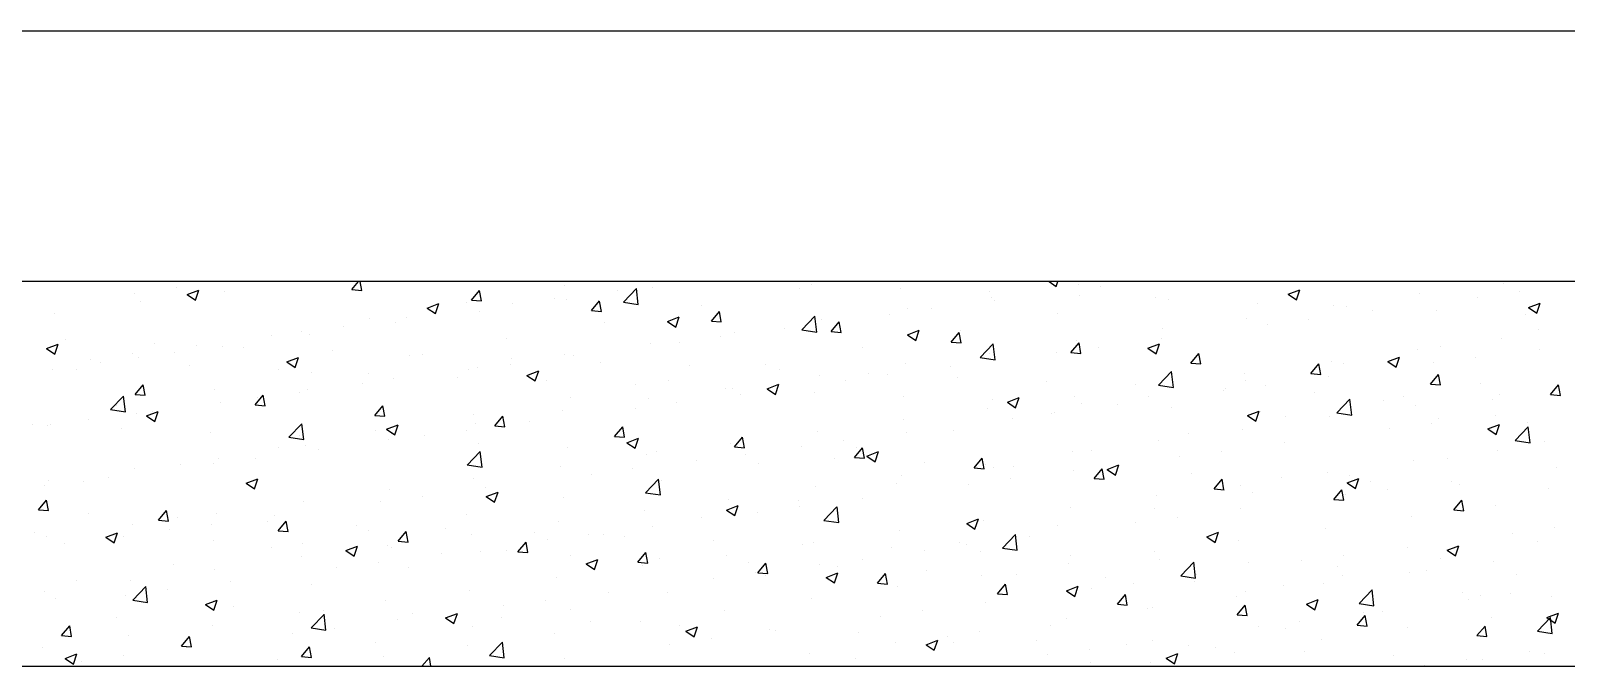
# Model space of a CAD drawing. Header units: millimetres. Extents: x 331487 to 517269, y 198509 to 399936.
# Drawn here: x 424276 to 425195, y 327479 to 327859 of the extents above; entities that cross this region are included whole.
import ezdxf

# ---------------------------------------------------------------- set-up
doc = ezdxf.new("R2010")
doc.units = ezdxf.units.MM
doc.header["$MEASUREMENT"] = 0
doc.layers.add('COLUMN', color=6, linetype='Continuous')
doc.layers.add('FOOTING', color=5, linetype='Continuous')

msp = doc.modelspace()

# ---------------------------------------------------------------- linework, layer by layer
at = {"layer": 'COLUMN'}
for p, q in [((426064.35, 327708.51), (421574.35, 327708.51)), ((423934.35, 327478.51), (426064.35, 327478.51))]:
    msp.add_line(p, q, dxfattribs=at)
at = {"layer": 'COLUMN', "color": 2, "linetype": 'Continuous'}
for p, q in [((424338.74, 327701.44), (424338.74, 327701.44)), ((424363.77, 327704.74), (424363.77, 327704.74)), ((424369.91, 327700.73), (424376.91, 327703.42)), ((424374.88, 327697.37), (424376.91, 327703.42)), ((424392.53, 327702.82), (424392.53, 327702.82)), ((424468.44, 327703.72), (424472.46, 327708.51)), ((424468.44, 327703.72), (424474.42, 327703.2)), ((424474.42, 327703.19), (424473.44, 327708.51)), ((424540.17, 327697.45), (424544.99, 327703.19)), ((424546.14, 327696.92), (424544.99, 327703.19)), ((424595.56, 327706.18), (424595.56, 327706.18)), ((424627.46, 327703.47), (424627.46, 327703.47)), ((424631.04, 327696.27), (424638.83, 327704.38)), ((424639.94, 327694.9), (424638.84, 327704.4)), ((424648.38, 327705.01), (424648.38, 327705.01)), ((424736.16, 327704.24), (424736.16, 327704.24)), ((424743.59, 327706.89), (424743.59, 327706.89)), ((424796.97, 327704.64), (424796.97, 327704.64)), ((424850.35, 327702.38), (424850.35, 327702.38)), ((424885.73, 327708.51), (424890.04, 327705.6)), ((424890.04, 327705.6), (424891.02, 327708.51)), ((424903.41, 327706.57), (424903.41, 327706.57)), ((424916.43, 327705.54), (424916.43, 327705.54)), ((425028.78, 327700.95), (425035.78, 327703.64)), ((425028.78, 327700.95), (425033.76, 327697.59)), ((425033.75, 327697.59), (425035.78, 327703.63)), ((425107.33, 327701.26), (425107.33, 327701.26)), ((425157.84, 327707.66), (425157.84, 327707.66)), ((425167.29, 327702.59), (425167.29, 327702.59)), ((424342.01, 327696.42), (424342.01, 327696.42)), ((424369.91, 327700.73), (424374.88, 327697.38)), ((424513.62, 327692.72), (424520.62, 327695.41)), ((424513.62, 327692.72), (424518.59, 327689.37)), ((424518.59, 327689.36), (424520.62, 327695.41)), ((424537.25, 327696.17), (424537.25, 327696.17)), ((424540.17, 327697.45), (424546.15, 327696.92)), ((424564.56, 327695.19), (424564.56, 327695.19)), ((424589.59, 327698.49), (424589.59, 327698.49)), ((424597.04, 327697.97), (424597.04, 327697.97)), ((424611.89, 327691.17), (424616.71, 327696.92)), ((424617.87, 327690.64), (424616.71, 327696.91)), ((424631.05, 327696.28), (424639.94, 327694.9)), ((424677.84, 327694.23), (424677.84, 327694.23)), ((424800.96, 327692.67), (424800.96, 327692.67)), ((424815.41, 327692.24), (424815.41, 327692.24)), ((424851.47, 327699.07), (424851.47, 327699.07)), ((424853.28, 327697.22), (424853.28, 327697.22)), ((424903.74, 327700.13), (424903.74, 327700.13)), ((424949.31, 327699.28), (424949.31, 327699.28)), ((424957.12, 327697.87), (424957.12, 327697.87)), ((425010.5, 327695.61), (425010.5, 327695.61)), ((425055.99, 327694.22), (425055.99, 327694.22)), ((425063.88, 327693.36), (425063.88, 327693.36)), ((425142.25, 327699.29), (425142.25, 327699.29)), ((425172.49, 327692.94), (425179.5, 327695.63)), ((425172.49, 327692.94), (425177.47, 327689.58)), ((425177.47, 327689.58), (425179.49, 327695.63)), ((424290.67, 327689.38), (424290.67, 327689.38)), ((424478.93, 327686.16), (424478.93, 327686.16)), ((424494.59, 327684.07), (424494.59, 327684.07)), ((424501.4, 327686.88), (424501.4, 327686.88)), ((424545.1, 327690.48), (424545.1, 327690.48)), ((424611.89, 327691.17), (424617.87, 327690.65)), ((424619.53, 327684.22), (424619.53, 327684.22)), ((424657.33, 327684.71), (424664.33, 327687.4)), ((424657.33, 327684.71), (424662.31, 327681.36)), ((424662.3, 327681.36), (424664.33, 327687.4)), ((424683.62, 327684.9), (424688.44, 327690.64)), ((424683.62, 327684.9), (424689.6, 327684.37)), ((424689.6, 327684.37), (424688.44, 327690.64)), ((424737.76, 327679.71), (424745.55, 327687.83)), ((424746.67, 327678.35), (424745.56, 327687.84)), ((424749.62, 327685.62), (424749.62, 327685.62)), ((424755.35, 327678.62), (424760.17, 327684.37)), ((424761.32, 327678.09), (424760.17, 327684.36)), ((424790.37, 327688.94), (424790.37, 327688.94)), ((424890.99, 327689.27), (424890.99, 327689.27)), ((425004.05, 327686.72), (425004.05, 327686.72)), ((425016.19, 327682.69), (425016.19, 327682.69)), ((425041.22, 327685.99), (425041.22, 327685.99)), ((425079.1, 327690.98), (425079.1, 327690.98)), ((425117.27, 327691.1), (425117.27, 327691.1)), ((425170.65, 327688.85), (425170.65, 327688.85)), ((424297.06, 327673.84), (424297.06, 327673.84)), ((424420.61, 327676.15), (424420.61, 327676.15)), ((424438.49, 327678.59), (424438.49, 327678.59)), ((424443.25, 327677.03), (424443.25, 327677.03)), ((424463.53, 327681.89), (424463.53, 327681.89)), ((424561.21, 327674.21), (424561.21, 327674.21)), ((424689.34, 327675.64), (424689.34, 327675.64)), ((424697.68, 327678.13), (424697.68, 327678.13)), ((424727.22, 327680.63), (424727.22, 327680.63)), ((424737.77, 327679.73), (424746.67, 327678.35)), ((424755.35, 327678.62), (424761.32, 327678.1)), ((424801.05, 327676.7), (424808.05, 327679.39)), ((424801.05, 327676.7), (424806.02, 327673.35)), ((424806.02, 327673.35), (424808.04, 327679.39)), ((424827.07, 327672.35), (424831.89, 327678.09)), ((424833.05, 327671.82), (424831.89, 327678.08)), ((424832.67, 327679.26), (424832.67, 327679.26)), ((424902.19, 327673.28), (424902.19, 327673.28)), ((424953.03, 327674.38), (424953.03, 327674.38)), ((424953.54, 327680.32), (424953.54, 327680.32)), ((425156.63, 327674.37), (425156.63, 327674.37)), ((425178.46, 327679.65), (425178.46, 327679.65)), ((424285.88, 327668.48), (424292.89, 327671.17)), ((424285.88, 327668.48), (424290.86, 327665.12)), ((424290.86, 327665.12), (424292.88, 327671.16)), ((424337.46, 327665.29), (424337.46, 327665.29)), ((424350.44, 327671.58), (424350.44, 327671.58)), ((424362.29, 327666.13), (424362.29, 327666.13)), ((424375.34, 327670.28), (424375.34, 327670.28)), ((424391.31, 327669.54), (424391.31, 327669.54)), ((424403.82, 327669.33), (424403.82, 327669.33)), ((424457.21, 327667.07), (424457.21, 327667.07)), ((424502.89, 327664.2), (424502.89, 327664.2)), ((424510.59, 327664.81), (424510.59, 327664.81)), ((424595.82, 327664.68), (424595.82, 327664.68)), ((424601.16, 327664.03), (424601.16, 327664.03)), ((424647.17, 327671.73), (424647.17, 327671.73)), ((424664.31, 327672.35), (424664.31, 327672.35)), ((424774.35, 327669.25), (424774.35, 327669.25)), ((424827.07, 327672.35), (424833.05, 327671.82)), ((424844.49, 327663.16), (424852.28, 327671.28)), ((424850.26, 327665.78), (424850.26, 327665.78)), ((424853.39, 327661.8), (424852.29, 327671.29)), ((424890.13, 327666.1), (424890.13, 327666.1)), ((424898.8, 327666.07), (424903.62, 327671.82)), ((424898.8, 327666.07), (424904.78, 327665.55)), ((424904.77, 327665.54), (424903.62, 327671.81)), ((424915.16, 327669.39), (424915.16, 327669.39)), ((424944.76, 327668.7), (424951.76, 327671.38)), ((424944.76, 327668.7), (424949.73, 327665.34)), ((424949.73, 327665.34), (424951.76, 327671.38)), ((424970.52, 327659.79), (424975.34, 327665.54)), ((424976.5, 327659.27), (424975.34, 327665.53)), ((425106.12, 327667.97), (425106.12, 327667.97)), ((425120.14, 327669.64), (425120.14, 327669.64)), ((425178.85, 327668.13), (425178.85, 327668.13)), ((424289.45, 327656.09), (424289.45, 327656.09)), ((424303.97, 327656.12), (424303.97, 327656.12)), ((424312.43, 327662), (424312.43, 327662)), ((424318.14, 327660.4), (424318.14, 327660.4)), ((424340.8, 327663.13), (424340.8, 327663.13)), ((424371.53, 327658.15), (424371.53, 327658.15)), ((424424.91, 327655.89), (424424.91, 327655.89)), ((424429.6, 327660.47), (424436.6, 327663.16)), ((424429.6, 327660.47), (424434.57, 327657.11)), ((424434.57, 327657.11), (424436.6, 327663.15)), ((424538.25, 327655.75), (424538.25, 327655.75)), ((424543.89, 327657.19), (424543.89, 327657.19)), ((424563.28, 327659.05), (424563.28, 327659.05)), ((424563.97, 327662.56), (424563.97, 327662.56)), ((424573.31, 327652.46), (424580.31, 327655.15)), ((424578.28, 327649.1), (424580.31, 327655.15)), ((424617.35, 327660.3), (424617.35, 327660.3)), ((424670.73, 327658.05), (424670.73, 327658.05)), ((424716.04, 327659.24), (424716.04, 327659.24)), ((424724.12, 327655.79), (424724.12, 327655.79)), ((424799.75, 327659.38), (424799.75, 327659.38)), ((424826.97, 327657.78), (424826.97, 327657.78)), ((424844.5, 327663.17), (424853.39, 327661.8)), ((424970.52, 327659.79), (424976.5, 327659.27)), ((425042.25, 327653.52), (425047.07, 327659.26)), ((425048.23, 327652.99), (425047.07, 327659.26)), ((425054.77, 327660.93), (425054.77, 327660.93)), ((425061.82, 327659.63), (425061.82, 327659.63)), ((425088.47, 327660.69), (425095.47, 327663.37)), ((425088.47, 327660.69), (425093.45, 327657.33)), ((425093.44, 327657.33), (425095.47, 327663.37)), ((425115.95, 327659.85), (425115.95, 327659.85)), ((425140.98, 327663.15), (425140.98, 327663.15)), ((424338.87, 327641.05), (424343.69, 327646.8)), ((424344.84, 327640.52), (424343.68, 327646.79)), ((424444.57, 327654.19), (424444.57, 327654.19)), ((424475.09, 327647.44), (424475.09, 327647.44)), ((424478.29, 327653.64), (424478.29, 327653.64)), ((424493.38, 327650.78), (424493.38, 327650.78)), ((424531.67, 327651.38), (424531.67, 327651.38)), ((424573.31, 327652.46), (424578.29, 327649.1)), ((424585.05, 327649.13), (424585.05, 327649.13)), ((424638.44, 327646.87), (424638.44, 327646.87)), ((424657.72, 327649.22), (424657.72, 327649.22)), ((424717.02, 327644.45), (424724.03, 327647.14)), ((424721.99, 327641.09), (424724.02, 327647.14)), ((424748.4, 327652.34), (424748.4, 327652.34)), ((424764.07, 327649.5), (424764.07, 327649.5)), ((424777.5, 327653.54), (424777.5, 327653.54)), ((424789.1, 327652.8), (424789.1, 327652.8)), ((424830.88, 327651.28), (424830.88, 327651.28)), ((424884.26, 327649.03), (424884.26, 327649.03)), ((424937.65, 327646.77), (424937.65, 327646.77)), ((424951.21, 327646.61), (424959, 327654.73)), ((424951.22, 327646.62), (424960.12, 327645.24)), ((424952.32, 327647.03), (424952.32, 327647.03)), ((424960.12, 327645.24), (424959.01, 327654.74)), ((425002.83, 327653.43), (425002.83, 327653.43)), ((425003.5, 327649.62), (425003.5, 327649.62)), ((425014.92, 327646.55), (425014.92, 327646.55)), ((425042.25, 327653.52), (425048.23, 327653)), ((425052.79, 327651.54), (425052.79, 327651.54)), ((425113.98, 327647.24), (425118.8, 327652.99)), ((425113.98, 327647.24), (425119.95, 327646.72)), ((425119.95, 327646.72), (425118.8, 327652.98)), ((425144.1, 327647.69), (425144.1, 327647.69)), ((425185.7, 327640.97), (425190.52, 327646.71)), ((425191.68, 327640.44), (425190.52, 327646.71)), ((424324.12, 327631.96), (424331.91, 327640.08)), ((424333.03, 327630.59), (424331.93, 327640.09)), ((424338.87, 327641.05), (424344.84, 327640.53)), ((424386.25, 327644.18), (424386.25, 327644.18)), ((424410.59, 327634.78), (424415.41, 327640.52)), ((424412.19, 327639.15), (424412.19, 327639.15)), ((424416.57, 327634.25), (424415.41, 327640.52)), ((424437.22, 327642.45), (424437.22, 327642.45)), ((424442.03, 327643.74), (424442.03, 327643.74)), ((424599.4, 327639.21), (424599.4, 327639.21)), ((424645.95, 327638.44), (424645.95, 327638.44)), ((424691.82, 327644.62), (424691.82, 327644.62)), ((424696.46, 327644.84), (424696.46, 327644.84)), ((424700.91, 327641.19), (424700.91, 327641.19)), ((424717.02, 327644.45), (424722, 327641.1)), ((424745.2, 327642.36), (424745.2, 327642.36)), ((424798.58, 327640.1), (424798.58, 327640.1)), ((424851.97, 327637.85), (424851.97, 327637.85)), ((424860.74, 327636.44), (424867.74, 327639.13)), ((424865.71, 327633.09), (424867.74, 327639.13)), ((424900.98, 327639.99), (424900.98, 327639.99)), ((424945.18, 327639.61), (424945.18, 327639.61)), ((424989.88, 327643.25), (424989.88, 327643.25)), ((424991.03, 327644.52), (424991.03, 327644.52)), ((425044.41, 327642.26), (425044.41, 327642.26)), ((425057.93, 327630.06), (425065.72, 327638.18)), ((425066.84, 327628.69), (425065.74, 327638.19)), ((425085.78, 327637.67), (425085.78, 327637.67)), ((425097.79, 327640), (425097.79, 327640)), ((425151.17, 327637.75), (425151.17, 327637.75)), ((425155.41, 327641.08), (425155.41, 327641.08)), ((425185.7, 327640.97), (425191.68, 327640.45)), ((424324.14, 327631.97), (424333.03, 327630.59)), ((424327.93, 327634.17), (424327.93, 327634.17)), ((424339.58, 327629.84), (424339.58, 327629.84)), ((424345.58, 327628.22), (424352.58, 327630.9)), ((424345.58, 327628.22), (424350.55, 327624.86)), ((424349.03, 327630.84), (424349.03, 327630.84)), ((424350.55, 327624.86), (424352.57, 327630.9)), ((424390.09, 327636.25), (424390.09, 327636.25)), ((424410.59, 327634.78), (424416.57, 327634.25)), ((424482.32, 327628.5), (424487.14, 327634.25)), ((424482.32, 327628.5), (424488.29, 327627.98)), ((424488.29, 327627.97), (424487.14, 327634.24)), ((424541.08, 327629.2), (424541.08, 327629.2)), ((424554.04, 327622.23), (424558.86, 327627.97)), ((424560.02, 327621.7), (424558.86, 327627.97)), ((424594.61, 327631.39), (424594.61, 327631.39)), ((424638, 327632.91), (424638, 327632.91)), ((424663.04, 327636.2), (424663.04, 327636.2)), ((424849.04, 327632.49), (424849.04, 327632.49)), ((424860.74, 327636.44), (424865.71, 327633.09)), ((424886.86, 327629.6), (424886.86, 327629.6)), ((424888.85, 327629.95), (424888.85, 327629.95)), ((424905.35, 327635.59), (424905.35, 327635.59)), ((424926.73, 327634.94), (424926.73, 327634.94)), ((424958.73, 327633.34), (424958.73, 327633.34)), ((425004.45, 327628.43), (425011.45, 327631.12)), ((425004.45, 327628.43), (425009.42, 327625.08)), ((425009.42, 327625.08), (425011.45, 327631.12)), ((425012.11, 327631.08), (425012.11, 327631.08)), ((425027.46, 327627.66), (425027.46, 327627.66)), ((425053.56, 327627.64), (425053.56, 327627.64)), ((425057.95, 327630.07), (425066.84, 327628.69)), ((425065.49, 327628.83), (425065.49, 327628.83)), ((425104.9, 327634.68), (425104.9, 327634.68)), ((425152.55, 327628.69), (425152.55, 327628.69)), ((424277.16, 327623.01), (424277.16, 327623.01)), ((424286.12, 327622.56), (424286.12, 327622.56)), ((424288.24, 327622.8), (424288.24, 327622.8)), ((424311.16, 327625.85), (424311.16, 327625.85)), ((424330.55, 327620.75), (424330.55, 327620.75)), ((424383.93, 327618.49), (424383.93, 327618.49)), ((424430.85, 327615.41), (424438.64, 327623.52)), ((424439.75, 327614.04), (424438.65, 327623.54)), ((424482.76, 327619.19), (424482.76, 327619.19)), ((424489.29, 327620.21), (424496.29, 327622.89)), ((424489.29, 327620.21), (424494.26, 327616.85)), ((424494.26, 327616.85), (424496.29, 327622.89)), ((424536.98, 327619.6), (424536.98, 327619.6)), ((424542.67, 327623.9), (424542.67, 327623.9)), ((424554.04, 327622.23), (424560.02, 327621.7)), ((424574.85, 327624.59), (424574.85, 327624.59)), ((424625.77, 327615.95), (424630.59, 327621.7)), ((424631.74, 327615.42), (424630.59, 327621.69)), ((424747.19, 327619.05), (424747.19, 327619.05)), ((424798.53, 327626.09), (424798.53, 327626.09)), ((424800.67, 327618.34), (424800.67, 327618.34)), ((424828.54, 327619.59), (424828.54, 327619.59)), ((424863.82, 327626.66), (424863.82, 327626.66)), ((425001.62, 327620.14), (425001.62, 327620.14)), ((425089.64, 327620.41), (425089.64, 327620.41)), ((425114.67, 327623.7), (425114.67, 327623.7)), ((425118.88, 327626.57), (425118.88, 327626.57)), ((425148.16, 327620.42), (425155.16, 327623.11)), ((425148.16, 327620.42), (425153.14, 327617.07)), ((425153.13, 327617.07), (425155.16, 327623.11)), ((425164.66, 327613.51), (425172.45, 327621.62)), ((425172.26, 327624.32), (425172.26, 327624.32)), ((425173.57, 327612.14), (425172.46, 327621.64)), ((424424.44, 327609.18), (424424.44, 327609.18)), ((424430.86, 327615.42), (424439.75, 327614.04)), ((424437.31, 327616.24), (424437.31, 327616.24)), ((424440.82, 327610.45), (424440.82, 327610.45)), ((424490.69, 327613.98), (424490.69, 327613.98)), ((424492.16, 327617.5), (424492.16, 327617.5)), ((424511.94, 327616.31), (424511.94, 327616.31)), ((424544.07, 327611.73), (424544.07, 327611.73)), ((424597.46, 327609.47), (424597.46, 327609.47)), ((424625.77, 327615.95), (424631.75, 327615.43)), ((424633, 327612.2), (424640, 327614.89)), ((424633, 327612.2), (424637.98, 327608.84)), ((424637.97, 327608.84), (424640, 327614.88)), ((424695.25, 327611.55), (424695.25, 327611.55)), ((424697.5, 327609.68), (424702.32, 327615.42)), ((424697.5, 327609.68), (424703.47, 327609.15)), ((424703.47, 327609.15), (424702.31, 327615.42)), ((424737.76, 327610.06), (424737.76, 327610.06)), ((424762.79, 327613.36), (424762.79, 327613.36)), ((424769.22, 327603.4), (424774.04, 327609.15)), ((424770.23, 327609.58), (424770.23, 327609.58)), ((424775.2, 327602.87), (424774.04, 327609.14)), ((424951.11, 327613.74), (424951.11, 327613.74)), ((424969.14, 327617.65), (424969.14, 327617.65)), ((425026.48, 327612.09), (425026.48, 327612.09)), ((425164.67, 327613.52), (425173.56, 327612.14)), ((425182.29, 327612.69), (425182.29, 327612.69)), ((424385.88, 327599.71), (424385.88, 327599.71)), ((424388.88, 327602.96), (424388.88, 327602.96)), ((424410.91, 327603.01), (424410.91, 327603.01)), ((424448.79, 327607.99), (424448.79, 327607.99)), ((424537.57, 327598.85), (424545.36, 327606.97)), ((424546.48, 327597.49), (424545.37, 327606.98)), ((424644.74, 327605.15), (424644.74, 327605.15)), ((424650.84, 327607.22), (424650.84, 327607.22)), ((424674.6, 327601.75), (424674.6, 327601.75)), ((424704.22, 327604.96), (424704.22, 327604.96)), ((424757.6, 327602.71), (424757.6, 327602.71)), ((424769.22, 327603.4), (424775.2, 327602.88)), ((424776.71, 327604.19), (424783.72, 327606.88)), ((424776.71, 327604.19), (424781.69, 327600.83)), ((424781.69, 327600.83), (424783.71, 327606.88)), ((424810.99, 327600.45), (424810.99, 327600.45)), ((424840.95, 327597.13), (424845.77, 327602.87)), ((424846.92, 327596.6), (424845.77, 327602.87)), ((424899.76, 327606.7), (424899.76, 327606.7)), ((424910.82, 327607.64), (424910.82, 327607.64)), ((424963.58, 327603.81), (424963.58, 327603.81)), ((424988.61, 327607.11), (424988.61, 327607.11)), ((425103.68, 327601.39), (425103.68, 327601.39)), ((425123.97, 327602.68), (425123.97, 327602.68)), ((425154.19, 327607.79), (425154.19, 327607.79)), ((424322.72, 327591.4), (424322.72, 327591.4)), ((424338.37, 327596.55), (424338.37, 327596.55)), ((424366.12, 327599.17), (424366.12, 327599.17)), ((424405.27, 327587.95), (424412.27, 327590.64)), ((424410.24, 327584.6), (424412.27, 327590.64)), ((424537.58, 327598.87), (424546.48, 327597.49)), ((424541.45, 327590.61), (424541.45, 327590.61)), ((424593.39, 327598.11), (424593.39, 327598.11)), ((424611.7, 327593.46), (424611.7, 327593.46)), ((424636.73, 327596.76), (424636.73, 327596.76)), ((424711.91, 327599.57), (424711.91, 327599.57)), ((424797.31, 327592.8), (424797.31, 327592.8)), ((424840.95, 327597.13), (424846.92, 327596.6)), ((424847.82, 327599.2), (424847.82, 327599.2)), ((424852.51, 327597.63), (424852.51, 327597.63)), ((424862.55, 327590.51), (424862.55, 327590.51)), ((424864.37, 327598.2), (424864.37, 327598.2)), ((424900.42, 327595.5), (424900.42, 327595.5)), ((424912.67, 327590.85), (424917.49, 327596.6)), ((424912.67, 327590.85), (424918.65, 327590.33)), ((424918.65, 327590.32), (424917.49, 327596.59)), ((424917.75, 327595.94), (424917.75, 327595.94)), ((424920.43, 327596.18), (424927.43, 327598.87)), ((424920.43, 327596.18), (424925.4, 327592.83)), ((424925.4, 327592.82), (424927.43, 327598.87)), ((424971.13, 327593.68), (424971.13, 327593.68)), ((425024.51, 327591.43), (425024.51, 327591.43)), ((425052.34, 327594.35), (425052.34, 327594.35)), ((425064.14, 327588.17), (425071.14, 327590.86)), ((425065.65, 327592.67), (425065.65, 327592.67)), ((425069.11, 327584.81), (425071.14, 327590.86)), ((425189.39, 327597.56), (425189.39, 327597.56)), ((424284.85, 327586.41), (424284.85, 327586.41)), ((424287.02, 327589.51), (424287.02, 327589.51)), ((424307.81, 327589.16), (424307.81, 327589.16)), ((424405.27, 327587.95), (424410.24, 327584.6)), ((424490.94, 327584.21), (424490.94, 327584.21)), ((424548.54, 327585.15), (424548.54, 327585.15)), ((424548.98, 327579.94), (424555.98, 327582.63)), ((424553.95, 327576.59), (424555.98, 327582.63)), ((424644.3, 327582.3), (424652.09, 327590.42)), ((424644.31, 327582.31), (424653.2, 327580.94)), ((424653.2, 327580.94), (424652.1, 327590.43)), ((424653.59, 327589.56), (424653.59, 327589.56)), ((424745.97, 327585.76), (424745.97, 327585.76)), ((424794.19, 327587.62), (424794.19, 327587.62)), ((424837.51, 327587.22), (424837.51, 327587.22)), ((424984.4, 327584.58), (424989.22, 327590.32)), ((424984.4, 327584.58), (424990.38, 327584.05)), ((424990.37, 327584.05), (424989.22, 327590.32)), ((425000.4, 327586.85), (425000.4, 327586.85)), ((425007.33, 327582.66), (425007.33, 327582.66)), ((425056.13, 327578.3), (425060.95, 327584.05)), ((425062.1, 327577.77), (425060.94, 327584.04)), ((425064.14, 327588.17), (425069.11, 327584.82)), ((425077.9, 327589.17), (425077.9, 327589.17)), ((425088.37, 327584.26), (425088.37, 327584.26)), ((425126.24, 327589.25), (425126.24, 327589.25)), ((425131.28, 327586.92), (425131.28, 327586.92)), ((425184.66, 327584.66), (425184.66, 327584.66)), ((424281.01, 327572.11), (424285.84, 327577.85)), ((424286.99, 327571.58), (424285.83, 327577.85)), ((424439.6, 327577.16), (424439.6, 327577.16)), ((424485.63, 327576.87), (424485.63, 327576.87)), ((424510.67, 327580.16), (424510.67, 327580.16)), ((424548.98, 327579.94), (424553.95, 327576.59)), ((424595.27, 327579.55), (424595.27, 327579.55)), ((424692.69, 327571.94), (424699.69, 327574.62)), ((424694.03, 327578.26), (424694.03, 327578.26)), ((424697.66, 327568.58), (424699.69, 327574.62)), ((424735.87, 327577.61), (424735.87, 327577.61)), ((424736.49, 327573.91), (424736.49, 327573.91)), ((424751.02, 327565.75), (424758.81, 327573.87)), ((424759.93, 327564.38), (424758.82, 327573.88)), ((424774.36, 327578.9), (424774.36, 327578.9)), ((424898.55, 327573.41), (424898.55, 327573.41)), ((424949.02, 327572.65), (424949.02, 327572.65)), ((424949.89, 327580.45), (424949.89, 327580.45)), ((425000.18, 327572.65), (425000.18, 327572.65)), ((425056.13, 327578.3), (425062.1, 327577.78)), ((425063.33, 327580.97), (425063.33, 327580.97)), ((425127.85, 327572.02), (425132.67, 327577.77)), ((425133.83, 327571.5), (425132.67, 327577.76)), ((425152.98, 327574.5), (425152.98, 327574.5)), ((424281.01, 327572.11), (424286.99, 327571.59)), ((424311.07, 327569.65), (424311.07, 327569.65)), ((424337.15, 327563.27), (424337.15, 327563.27)), ((424352.74, 327565.83), (424357.56, 327571.58)), ((424352.74, 327565.83), (424358.72, 327565.31)), ((424358.72, 327565.3), (424357.56, 327571.57)), ((424364.45, 327567.39), (424364.45, 327567.39)), ((424384.61, 327563.57), (424384.61, 327563.57)), ((424387.66, 327569.67), (424387.66, 327569.67)), ((424417.84, 327565.14), (424417.84, 327565.14)), ((424422.48, 327568.55), (424422.48, 327568.55)), ((424424.47, 327559.56), (424429.29, 327565.3)), ((424430.44, 327559.03), (424429.29, 327565.3)), ((424536.95, 327569.54), (424536.95, 327569.54)), ((424592.18, 327564.82), (424592.18, 327564.82)), ((424643.52, 327571.86), (424643.52, 327571.86)), ((424677.55, 327567.6), (424677.55, 327567.6)), ((424692.69, 327571.94), (424697.67, 327568.58)), ((424711.45, 327570.62), (424711.45, 327570.62)), ((424751.03, 327565.76), (424759.93, 327564.38)), ((424836.41, 327563.93), (424843.41, 327566.61)), ((424836.41, 327563.93), (424841.38, 327560.57)), ((424841.38, 327560.57), (424843.4, 327566.61)), ((424846.61, 327565.91), (424846.61, 327565.91)), ((424937.27, 327564.37), (424937.27, 327564.37)), ((424962.3, 327567.67), (424962.3, 327567.67)), ((425102.47, 327568.1), (425102.47, 327568.1)), ((425127.85, 327572.02), (425133.83, 327571.5)), ((424278.77, 327558.47), (424278.77, 327558.47)), ((424285.81, 327556.22), (424285.81, 327556.22)), ((424321.24, 327555.7), (424328.25, 327558.39)), ((424321.24, 327555.7), (424326.22, 327552.35)), ((424326.22, 327552.34), (424328.24, 327558.39)), ((424332.16, 327556.22), (424332.16, 327556.22)), ((424359.57, 327560.27), (424359.57, 327560.27)), ((424385.54, 327553.96), (424385.54, 327553.96)), ((424424.47, 327559.56), (424430.44, 327559.04)), ((424471.22, 327562.88), (424471.22, 327562.88)), ((424478.63, 327559.53), (424478.63, 327559.53)), ((424496.19, 327553.28), (424501.01, 327559.03)), ((424502.17, 327552.75), (424501.01, 327559.02)), ((424524.6, 327560.63), (424524.6, 327560.63)), ((424540.24, 327557.32), (424540.24, 327557.32)), ((424577.98, 327558.37), (424577.98, 327558.37)), ((424585.39, 327554.02), (424585.39, 327554.02)), ((424610.42, 327557.32), (424610.42, 327557.32)), ((424619.23, 327557.59), (424619.23, 327557.59)), ((424631.37, 327556.12), (424631.37, 327556.12)), ((424648.3, 327562.3), (424648.3, 327562.3)), ((424684.75, 327553.86), (424684.75, 327553.86)), ((424796.1, 327559.51), (424796.1, 327559.51)), ((424857.74, 327549.2), (424865.53, 327557.32)), ((424866.65, 327547.83), (424865.55, 327557.33)), ((424874.11, 327556.06), (424874.11, 327556.06)), ((424890.7, 327562.64), (424890.7, 327562.64)), ((424980.12, 327555.92), (424987.12, 327558.61)), ((424980.12, 327555.92), (424985.09, 327552.56)), ((424985.09, 327552.56), (424987.12, 327558.6)), ((425051.12, 327561.06), (425051.12, 327561.06)), ((425163.09, 327558.12), (425163.09, 327558.12)), ((425188.12, 327561.42), (425188.12, 327561.42)), ((424296.42, 327551.96), (424296.42, 327551.96)), ((424420.31, 327549.52), (424420.31, 327549.52)), ((424438.92, 327551.71), (424438.92, 327551.71)), ((424464.96, 327547.69), (424471.96, 327550.38)), ((424464.96, 327547.69), (424469.93, 327544.34)), ((424469.93, 327544.33), (424471.96, 327550.38)), ((424489.73, 327550.92), (424489.73, 327550.92)), ((424492.3, 327549.45), (424492.3, 327549.45)), ((424496.19, 327553.28), (424502.17, 327552.76)), ((424522.23, 327545.71), (424522.23, 327545.71)), ((424545.69, 327547.2), (424545.69, 327547.2)), ((424560.91, 327547.58), (424560.91, 327547.58)), ((424567.92, 327547.01), (424572.74, 327552.75)), ((424567.92, 327547.01), (424573.9, 327546.48)), ((424573.89, 327546.48), (424572.74, 327552.75)), ((424599.07, 327544.94), (424599.07, 327544.94)), ((424639.64, 327540.73), (424644.47, 327546.48)), ((424645.62, 327540.2), (424644.46, 327546.47)), ((424692.82, 327544.97), (424692.82, 327544.97)), ((424738.13, 327551.61), (424738.13, 327551.61)), ((424744.75, 327552.47), (424744.75, 327552.47)), ((424791.51, 327549.35), (424791.51, 327549.35)), ((424811.21, 327547.77), (424811.21, 327547.77)), ((424832.38, 327552.63), (424832.38, 327552.63)), ((424836.24, 327551.07), (424836.24, 327551.07)), ((424844.89, 327547.1), (424844.89, 327547.1)), ((424857.76, 327549.21), (424866.65, 327547.83)), ((424898.28, 327544.84), (424898.28, 327544.84)), ((424948.67, 327547.16), (424948.67, 327547.16)), ((424999.19, 327553.56), (424999.19, 327553.56)), ((425062.06, 327544.82), (425062.06, 327544.82)), ((425099.93, 327549.81), (425099.93, 327549.81)), ((425123.83, 327547.91), (425130.83, 327550.6)), ((425123.83, 327547.91), (425128.81, 327544.55)), ((425128.8, 327544.55), (425130.83, 327550.6)), ((425178.16, 327553.02), (425178.16, 327553.02)), ((424362, 327539.51), (424362, 327539.51)), ((424386.45, 327536.38), (424386.45, 327536.38)), ((424438.38, 327543.88), (424438.38, 327543.88)), ((424459.33, 327537.43), (424459.33, 327537.43)), ((424484.36, 327540.72), (424484.36, 327540.72)), ((424502.59, 327537.57), (424502.59, 327537.57)), ((424608.67, 327539.68), (424615.67, 327542.37)), ((424608.67, 327539.68), (424613.64, 327536.33)), ((424613.64, 327536.33), (424615.67, 327542.37)), ((424639.64, 327540.73), (424645.62, 327540.21)), ((424642.3, 327538.57), (424642.3, 327538.57)), ((424652.45, 327542.69), (424652.45, 327542.69)), ((424705.83, 327540.43), (424705.83, 327540.43)), ((424711.37, 327534.46), (424716.19, 327540.2)), ((424717.35, 327533.93), (424716.19, 327540.2)), ((424748.05, 327539.46), (424748.05, 327539.46)), ((424759.21, 327538.17), (424759.21, 327538.17)), ((424774.06, 327542.62), (424774.06, 327542.62)), ((424812.6, 327535.92), (424812.6, 327535.92)), ((424897.33, 327540.12), (424897.33, 327540.12)), ((424951.66, 327542.58), (424951.66, 327542.58)), ((424964.47, 327532.65), (424972.26, 327540.76)), ((424973.37, 327531.28), (424972.27, 327540.78)), ((425005.04, 327540.33), (425005.04, 327540.33)), ((425037.02, 327541.53), (425037.02, 327541.53)), ((425058.42, 327538.07), (425058.42, 327538.07)), ((425111.81, 327535.82), (425111.81, 327535.82)), ((425119.84, 327543.01), (425119.84, 327543.01)), ((425151.76, 327541.21), (425151.76, 327541.21)), ((424303.68, 327529.5), (424303.68, 327529.5)), ((424335.93, 327529.98), (424335.93, 327529.98)), ((424396.17, 327529.11), (424396.17, 327529.11)), ((424444.28, 327527.56), (424444.28, 327527.56)), ((424590.96, 327531.53), (424590.96, 327531.53)), ((424685.14, 327531.18), (424685.14, 327531.18)), ((424710.18, 327534.47), (424710.18, 327534.47)), ((424711.37, 327534.46), (424717.35, 327533.93)), ((424715.74, 327532.61), (424715.74, 327532.61)), ((424752.38, 327531.67), (424759.38, 327534.36)), ((424752.38, 327531.67), (424757.36, 327528.32)), ((424757.35, 327528.32), (424759.38, 327534.36)), ((424783.1, 327528.18), (424787.92, 327533.93)), ((424783.1, 327528.18), (424789.07, 327527.66)), ((424789.07, 327527.65), (424787.92, 327533.92)), ((424794.88, 327526.22), (424794.88, 327526.22)), ((424845.39, 327532.62), (424845.39, 327532.62)), ((424854.82, 327521.91), (424859.64, 327527.65)), ((424860.8, 327521.38), (424859.64, 327527.65)), ((424865.98, 327533.66), (424865.98, 327533.66)), ((424896.1, 327523.67), (424903.1, 327526.35)), ((424901.07, 327520.31), (424903.09, 327526.35)), ((424919.36, 327531.41), (424919.36, 327531.41)), ((424936, 327528.23), (424936, 327528.23)), ((424964.48, 327532.66), (424973.37, 327531.28)), ((424972.74, 327529.15), (424972.74, 327529.15)), ((424973.87, 327533.21), (424973.87, 327533.21)), ((425026.13, 327526.9), (425026.13, 327526.9)), ((425049.91, 327527.77), (425049.91, 327527.77)), ((425061.52, 327533), (425061.52, 327533)), ((425101.25, 327534.81), (425101.25, 327534.81)), ((425165.19, 327533.56), (425165.19, 327533.56)), ((424284.59, 327522.93), (424284.59, 327522.93)), ((424291.18, 327518.82), (424291.18, 327518.82)), ((424333.26, 327520.83), (424333.26, 327520.83)), ((424337.38, 327517.99), (424345.17, 327526.11)), ((424337.39, 327518.01), (424346.29, 327516.63)), ((424346.29, 327516.63), (424345.18, 327526.12)), ((424358.3, 327524.13), (424358.3, 327524.13)), ((424380.93, 327515.44), (424387.94, 327518.13)), ((424385.91, 327512.08), (424387.93, 327518.12)), ((424385.96, 327517.55), (424385.96, 327517.55)), ((424488.51, 327517.63), (424488.51, 327517.63)), ((424539.02, 327524.03), (424539.02, 327524.03)), ((424584.12, 327517.88), (424584.12, 327517.88)), ((424621.99, 327522.86), (424621.99, 327522.86)), ((424657.42, 327522.6), (424657.42, 327522.6)), ((424743.54, 327519.18), (424743.54, 327519.18)), ((424854.82, 327521.91), (424860.8, 327521.38)), ((424896.1, 327523.67), (424901.07, 327520.31)), ((424910.96, 327524.93), (424910.96, 327524.93)), ((424926.55, 327515.63), (424931.37, 327521.38)), ((424932.52, 327515.1), (424931.37, 327521.37)), ((424997.97, 327520.27), (424997.97, 327520.27)), ((425003.21, 327522.99), (425003.21, 327522.99)), ((425039.81, 327515.66), (425046.81, 327518.34)), ((425044.78, 327512.3), (425046.81, 327518.34)), ((425071.19, 327516.09), (425078.98, 327524.21)), ((425080.1, 327514.73), (425078.99, 327524.22)), ((425079.51, 327524.64), (425079.51, 327524.64)), ((425132.89, 327522.39), (425132.89, 327522.39)), ((425136.78, 327518.68), (425136.78, 327518.68)), ((425143.8, 327521.06), (425143.8, 327521.06)), ((425161.81, 327521.98), (425161.81, 327521.98)), ((425186.27, 327520.13), (425186.27, 327520.13)), ((424344.56, 327516.56), (424344.56, 327516.56)), ((424380.93, 327515.44), (424385.91, 327512.08)), ((424397.94, 327514.31), (424397.94, 327514.31)), ((424437.17, 327510.59), (424437.17, 327510.59)), ((424444.11, 327501.44), (424451.89, 327509.56)), ((424451.32, 327512.05), (424451.32, 327512.05)), ((424453.01, 327500.08), (424451.91, 327509.57)), ((424504.71, 327509.8), (424504.71, 327509.8)), ((424524.65, 327507.43), (424531.65, 327510.12)), ((424529.62, 327504.07), (424531.65, 327510.12)), ((424559.08, 327514.58), (424559.08, 327514.58)), ((424599.1, 327512.58), (424599.1, 327512.58)), ((424691.6, 327511.68), (424691.6, 327511.68)), ((424784.9, 327508.33), (424784.9, 327508.33)), ((424809.93, 327511.63), (424809.93, 327511.63)), ((424847.81, 327516.62), (424847.81, 327516.62)), ((424926.55, 327515.63), (424932.53, 327515.11)), ((424944.89, 327512.98), (424944.89, 327512.98)), ((424947.46, 327513.87), (424947.46, 327513.87)), ((424998.27, 327509.36), (425003.1, 327515.1)), ((424998.27, 327509.36), (425004.25, 327508.83)), ((425004.25, 327508.83), (425003.09, 327515.1)), ((425039.81, 327515.66), (425044.78, 327512.3)), ((425070, 327503.08), (425074.82, 327508.83)), ((425071.2, 327516.11), (425080.1, 327514.73)), ((425073.62, 327510.37), (425073.62, 327510.37)), ((425075.98, 327502.55), (425074.82, 327508.82)), ((425085.49, 327511.05), (425085.49, 327511.05)), ((425150.55, 327507.92), (425150.55, 327507.92)), ((425183.52, 327507.65), (425190.52, 327510.34)), ((425188.49, 327504.29), (425190.52, 327510.33)), ((424294.89, 327496.89), (424299.71, 327502.63)), ((424300.86, 327496.36), (424299.71, 327502.63)), ((424327.64, 327507.54), (424327.64, 327507.54)), ((424385.23, 327503.09), (424385.23, 327503.09)), ((424444.12, 327501.45), (424453.01, 327500.08)), ((424458.05, 327501.28), (424458.05, 327501.28)), ((424495.93, 327506.27), (424495.93, 327506.27)), ((424524.65, 327507.43), (424529.62, 327504.07)), ((424540.78, 327502.57), (424540.78, 327502.57)), ((424558.09, 327507.54), (424558.09, 327507.54)), ((424611.47, 327505.29), (424611.47, 327505.29)), ((424641.09, 327505.28), (424641.09, 327505.28)), ((424664.85, 327503.03), (424664.85, 327503.03)), ((424668.36, 327499.42), (424675.36, 327502.11)), ((424668.36, 327499.42), (424673.33, 327496.07)), ((424673.33, 327496.06), (424675.36, 327502.11)), ((424718.23, 327500.78), (424718.23, 327500.78)), ((424721.74, 327500.02), (424721.74, 327500.02)), ((424844.18, 327499.33), (424844.18, 327499.33)), ((424886.57, 327502.97), (424886.57, 327502.97)), ((424896.11, 327506.83), (424896.11, 327506.83)), ((425010.72, 327502.08), (425010.72, 327502.08)), ((425027.17, 327501.04), (425027.17, 327501.04)), ((425035.75, 327505.38), (425035.75, 327505.38)), ((425070, 327503.08), (425075.98, 327502.56)), ((425100.04, 327501.52), (425100.04, 327501.52)), ((425141.73, 327496.81), (425146.55, 327502.55)), ((425147.7, 327496.28), (425146.55, 327502.55)), ((425177.92, 327499.54), (425185.71, 327507.66)), ((425177.93, 327499.55), (425186.82, 327498.18)), ((425183.52, 327507.65), (425188.5, 327504.29)), ((425186.82, 327498.18), (425185.72, 327507.67)), ((424283.37, 327489.65), (424283.37, 327489.65)), ((424294.89, 327496.89), (424300.87, 327496.37)), ((424334.72, 327496.69), (424334.72, 327496.69)), ((424366.62, 327490.61), (424371.44, 327496.36)), ((424366.62, 327490.61), (424372.59, 327490.09)), ((424369.87, 327489.67), (424369.87, 327489.67)), ((424372.59, 327490.09), (424371.43, 327496.35)), ((424433.02, 327497.99), (424433.02, 327497.99)), ((424438.34, 327484.34), (424443.16, 327490.08)), ((424444.32, 327483.81), (424443.16, 327490.08)), ((424482.47, 327492.56), (424482.47, 327492.56)), ((424537.81, 327490.74), (424537.81, 327490.74)), ((424550.83, 327484.89), (424558.62, 327493.01)), ((424559.74, 327483.52), (424558.63, 327493.02)), ((424589.74, 327498.24), (424589.74, 327498.24)), ((424658.84, 327491.74), (424658.84, 327491.74)), ((424683.87, 327495.03), (424683.87, 327495.03)), ((424771.62, 327498.52), (424771.62, 327498.52)), ((424793.67, 327492.93), (424793.67, 327492.93)), ((424812.07, 327491.41), (424819.08, 327494.1)), ((424812.07, 327491.41), (424817.05, 327488.06)), ((424817.04, 327488.06), (424819.07, 327494.1)), ((424825, 327496.26), (424825, 327496.26)), ((424828.25, 327492.96), (424828.25, 327492.96)), ((424878.38, 327494.01), (424878.38, 327494.01)), ((424931.76, 327491.75), (424931.76, 327491.75)), ((424947.56, 327493.77), (424947.56, 327493.77)), ((424968.85, 327491.02), (424968.85, 327491.02)), ((424985.15, 327489.5), (424985.15, 327489.5)), ((425048.69, 327494.48), (425048.69, 327494.48)), ((425141.73, 327496.81), (425147.7, 327496.28)), ((424296.91, 327483.19), (424303.91, 327485.87)), ((424296.91, 327483.19), (424301.89, 327479.83)), ((424301.88, 327479.83), (424303.91, 327485.87)), ((424306.96, 327481.39), (424306.96, 327481.39)), ((424331.99, 327484.68), (424331.99, 327484.68)), ((424424.15, 327482.55), (424424.15, 327482.55)), ((424438.34, 327484.34), (424444.32, 327483.82)), ((424487.3, 327484.34), (424487.3, 327484.34)), ((424510.44, 327478.51), (424514.89, 327483.81)), ((424515.86, 327478.51), (424514.89, 327483.8)), ((424550.84, 327484.9), (424559.74, 327483.52)), ((424595.68, 327483.42), (424595.68, 327483.42)), ((424742.32, 327485.89), (424742.32, 327485.89)), ((424769.93, 327482.95), (424769.93, 327482.95)), ((424884.66, 327485.49), (424884.66, 327485.49)), ((424909.69, 327488.78), (424909.69, 327488.78)), ((424910.53, 327481.01), (424910.53, 327481.01)), ((424946.24, 327480.58), (424946.24, 327480.58)), ((424955.79, 327483.4), (424962.79, 327486.09)), ((424955.79, 327483.4), (424960.76, 327480.05)), ((424960.76, 327480.05), (424962.79, 327486.09)), ((424996.75, 327486.98), (424996.75, 327486.98)), ((425038.53, 327487.24), (425038.53, 327487.24)), ((425091.91, 327484.99), (425091.91, 327484.99)), ((425135.51, 327482.54), (425135.51, 327482.54)), ((425145.29, 327482.73), (425145.29, 327482.73)), ((425173.38, 327487.52), (425173.38, 327487.52)), ((425181.99, 327486.06), (425181.99, 327486.06)), ((425110.47, 327479.24), (425110.47, 327479.24))]:
    msp.add_line(p, q, dxfattribs=at)
at = {"layer": 'FOOTING'}
msp.add_line((421424.35, 327858.51), (426214.35, 327858.51), dxfattribs=at)

doc.saveas('drawing.dxf')
